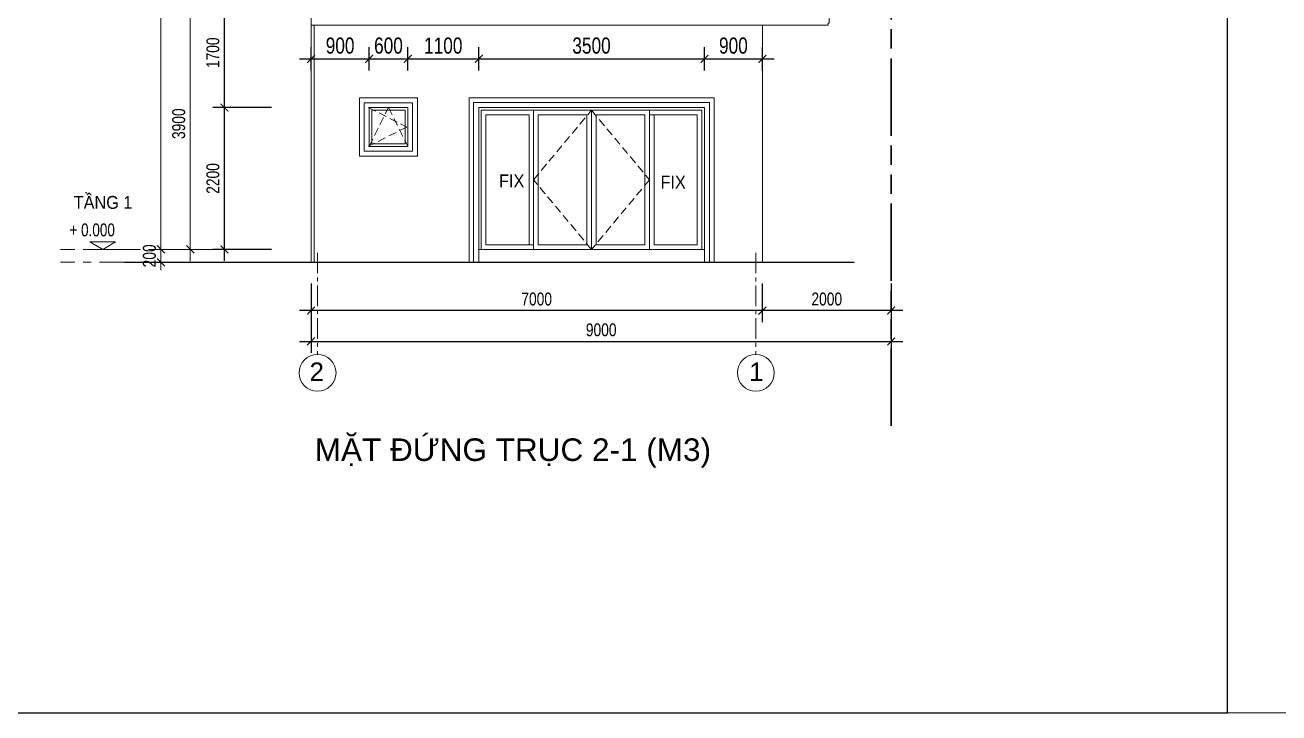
# Model space of a CAD drawing. Header units: millimetres. Extents: x -78046 to 260989, y -99288 to 158505.
# Drawn here: x 202437 to 221887, y -6424 to 4247 of the extents above; entities that cross this region are included whole.
import ezdxf
from ezdxf.enums import TextEntityAlignment as Align

# ---------------------------------------------------------------- set-up
doc = ezdxf.new("R2010")
doc.units = ezdxf.units.MM
doc.header["$LTSCALE"] = 100
doc.header["$PDMODE"] = 98
for name, pattern in [('ACAD_ISO09W100', [45, 24, -3, 6, -3, 6, -3]), ('CENTER', [50.8, 31.75, -6.35, 6.35, -6.35]), ('HIDDEN', [0.375, 0.25, -0.125])]:
    doc.linetypes.add(name, pattern=pattern)
doc.layers.get('Defpoints').update_dxf_attribs({"lineweight": 13})
for name, color, linetype, lineweight in [('-CENTER', 143, 'CENTER', 13), ('-DIM', 9, 'Continuous', 13), ('-DOOR', 137, 'Continuous', 9), ('-HATCH', 8, 'Continuous', 5), ('-HIDE', 3, 'HIDDEN', 13), ('-KH', 143, 'Continuous', 13), ('-LINE1', 7, 'Continuous', 18), ('-TEXT', 7, 'Continuous', 15), ('EC-Thiet bi', 8, 'Continuous', 25), ('ranh gioi lo dat', 240, 'ACAD_ISO09W100', 30)]:
    doc.layers.add(name, color=color, linetype=linetype, lineweight=lineweight)
doc.styles.add('1', font='arial.ttf')
doc.styles.add('AVANH', font='VHAVAN_2.TTF', dxfattribs={"width": 0.8})
doc.styles.get("Standard").update_dxf_attribs({"font": 'arial.ttf'})
doc.styles.add('X-5M-DH-TUM1$0$AVANTH', font='arial.ttf', dxfattribs={"width": 0.9})
doc.dimstyles.new('C_100A3', dxfattribs={"dimscale": 100, "dimtxt": 2.5, "dimasz": 1.2, "dimexe": 1.8, "dimexo": 0, "dimgap": 0.75, "dimtad": 1, "dimdec": 0, "dimzin": 0, "dimdsep": 46, "dimtxsty": 'AVANH', "dimblk": 'ARCHTICK', "dimcen": 0, "dimdle": 1.8, "dimclrd": 256, "dimclre": 256, "dimclrt": 7, "dimadec": 0, "dimazin": 0, "dimtfac": 0.0001, "dimtdec": 0, "dimtix": 1, "dimtmove": 2, "dimatfit": 3, "dimldrblk": 'ARCHTICK', "dimfxl": 1.8, "dimtolj": 1, "dimtzin": 0, "dimarcsym": 0})

# ---------------------------------------------------------------- blocks, each defined once
blk = doc.blocks.new('_ARCHTICK')
at = {"const_width": 0.15}
blk.add_lwpolyline([(-0.5, -0.5), (0.5, 0.5)], dxfattribs=at)
blk = doc.blocks.new('*D87')
at = {"layer": '-DIM', "lineweight": -2, "transparency": 16777216}
for p, q in [((-1874, 4280), (-1874, 20)), ((-1120, 4100), (-2054, 4100)), ((-1120, 200), (-2054, 200))]:
    blk.add_line(p, q, dxfattribs=at)
at = {"layer": 'Defpoints', "color": 0, "transparency": 16777216}
for p in [(-1120, 4100), (-1874, 200), (-1120, 200)]:
    blk.add_point(p, dxfattribs=at)
at = {"layer": '-DIM', "lineweight": -2, "transparency": 16777216, "xscale": 120, "yscale": 120, "zscale": 120}
for p, rotation in [((-1874, 4100), 90), ((-1874, 200), 270)]:
    blk.add_blockref('_ARCHTICK', p, dxfattribs=dict(at, rotation=rotation))
at = {"layer": '-DIM', "color": 7, "transparency": 16777216, "insert": (-2053, 2150), "char_height": 200, "attachment_point": 5, "rotation": 90, "style": 'AVANH'}
blk.add_mtext('\\A1;3900', dxfattribs=at)
blk = doc.blocks.new('*D88')
at = {"layer": '-DIM', "lineweight": -2, "transparency": 16777216}
for p, q in [((-1120, 7400), (-2054, 7400)), ((-1874, 3920), (-1874, 7580)), ((-1120, 4100), (-2054, 4100))]:
    blk.add_line(p, q, dxfattribs=at)
at = {"layer": 'Defpoints', "color": 0, "transparency": 16777216}
for p in [(-1874, 7400), (-1120, 7400), (-1120, 4100)]:
    blk.add_point(p, dxfattribs=at)
at = {"layer": '-DIM', "lineweight": -2, "transparency": 16777216, "xscale": 120, "yscale": 120, "zscale": 120}
for p, rotation in [((-1874, 7400), 90), ((-1874, 4100), 270)]:
    blk.add_blockref('_ARCHTICK', p, dxfattribs=dict(at, rotation=rotation))
at = {"layer": '-DIM', "color": 7, "transparency": 16777216, "insert": (-2053, 5750), "char_height": 200, "attachment_point": 5, "rotation": 90, "style": 'AVANH'}
blk.add_mtext('\\A1;3300', dxfattribs=at)
blk = doc.blocks.new('*D89')
at = {"layer": '-DIM', "lineweight": -2, "transparency": 16777216}
for p, q in [((-1120, 10700), (-2054, 10700)), ((-1874, 7220), (-1874, 10880)), ((-1120, 7400), (-2054, 7400))]:
    blk.add_line(p, q, dxfattribs=at)
at = {"layer": 'Defpoints', "color": 0, "transparency": 16777216}
for p in [(-1874, 10700), (-1120, 10700), (-1120, 7400)]:
    blk.add_point(p, dxfattribs=at)
at = {"layer": '-DIM', "lineweight": -2, "transparency": 16777216, "xscale": 120, "yscale": 120, "zscale": 120}
for p, rotation in [((-1874, 10700), 90), ((-1874, 7400), 270)]:
    blk.add_blockref('_ARCHTICK', p, dxfattribs=dict(at, rotation=rotation))
at = {"layer": '-DIM', "color": 7, "transparency": 16777216, "insert": (-2053, 9050), "char_height": 200, "attachment_point": 5, "rotation": 90, "style": 'AVANH'}
blk.add_mtext('\\A1;3300', dxfattribs=at)
blk = doc.blocks.new('*D90')
at = {"layer": '-DIM', "lineweight": -2, "transparency": 16777216}
for p, q in [((-1874, 10520), (-1874, 14680)), ((-1120, 14500), (-2054, 14500)), ((-1120, 10700), (-2054, 10700))]:
    blk.add_line(p, q, dxfattribs=at)
at = {"layer": 'Defpoints', "color": 0, "transparency": 16777216}
for p in [(-1874, 14500), (-1120, 14500), (-1120, 10700)]:
    blk.add_point(p, dxfattribs=at)
at = {"layer": '-DIM', "lineweight": -2, "transparency": 16777216, "xscale": 120, "yscale": 120, "zscale": 120}
for p, rotation in [((-1874, 14500), 90), ((-1874, 10700), 270)]:
    blk.add_blockref('_ARCHTICK', p, dxfattribs=dict(at, rotation=rotation))
at = {"layer": '-DIM', "color": 7, "transparency": 16777216, "insert": (-2053, 12600), "char_height": 200, "attachment_point": 5, "rotation": 90, "style": 'AVANH'}
blk.add_mtext('\\A1;3800', dxfattribs=at)
blk = doc.blocks.new('*D91')
at = {"layer": '-DIM', "lineweight": -2, "transparency": 16777216}
for p, q in [((-1120, 200), (-2509, 200)), ((-2329, 200), (-2329, 320)), ((-2329, 0), (-2329, 200)), ((-1120, 0), (-2509, 0)), ((-2329, 0), (-2329, -120))]:
    blk.add_line(p, q, dxfattribs=at)
at = {"layer": 'Defpoints', "color": 0, "transparency": 16777216}
for p in [(-2329, 200), (-1120, 200), (-1120, 0)]:
    blk.add_point(p, dxfattribs=at)
at = {"layer": '-DIM', "lineweight": -2, "transparency": 16777216, "xscale": 120, "yscale": 120, "zscale": 120}
for p, rotation in [((-2329, 200), 270), ((-2329, 0), 90)]:
    blk.add_blockref('_ARCHTICK', p, dxfattribs=dict(at, rotation=rotation))
at = {"layer": '-DIM', "color": 7, "transparency": 16777216, "insert": (-2508, 100), "char_height": 200, "attachment_point": 5, "rotation": 90, "style": 'AVANH'}
blk.add_mtext('\\A1;200', dxfattribs=at)
blk = doc.blocks.new('*D92')
at = {"layer": '-DIM', "lineweight": -2, "transparency": 16777216}
for p, q in [((-2329, 20), (-2329, 14680)), ((-1120, 14500), (-2509, 14500)), ((-1120, 200), (-2509, 200))]:
    blk.add_line(p, q, dxfattribs=at)
at = {"layer": 'Defpoints', "color": 0, "transparency": 16777216}
for p in [(-2329, 14500), (-1120, 14500), (-1120, 200)]:
    blk.add_point(p, dxfattribs=at)
at = {"layer": '-DIM', "lineweight": -2, "transparency": 16777216, "xscale": 120, "yscale": 120, "zscale": 120}
for p, rotation in [((-2329, 14500), 90), ((-2329, 200), 270)]:
    blk.add_blockref('_ARCHTICK', p, dxfattribs=dict(at, rotation=rotation))
at = {"layer": '-DIM', "color": 7, "transparency": 16777216, "insert": (-2508, 7350), "char_height": 200, "attachment_point": 5, "rotation": 90, "style": 'AVANH'}
blk.add_mtext('\\A1;14300', dxfattribs=at)
blk = doc.blocks.new('cot')
at = {"layer": '-KH'}
blk.add_line((116899, -109064), (117274, -109064), dxfattribs=at)
blk.add_lwpolyline([(117286, -108944), (116888, -108944), (117087, -109064)], close=True, dxfattribs=at)
blk.add_solid([(117087, -109064), (117087, -108944), (117286, -108944), (117087, -109064)], dxfattribs=at)
blk = doc.blocks.new('*D159')
at = {"layer": 'Defpoints', "lineweight": -2, "transparency": 16777216}
for p, q in [((206874, 3541), (206874, 3903)), ((207774, 3541), (207774, 3903)), ((206694, 3723), (207954, 3723))]:
    blk.add_line(p, q, dxfattribs=at)
at = {"layer": 'Defpoints', "color": 0, "transparency": 16777216}
for p in [(207774, 3723), (206874, 3541), (207774, 3541)]:
    blk.add_point(p, dxfattribs=at)
at = {"layer": 'Defpoints', "lineweight": -2, "transparency": 16777216, "xscale": 120, "yscale": 120, "zscale": 120, "rotation": 180}
blk.add_blockref('_ARCHTICK', (206874, 3723), dxfattribs=at)
at = {"layer": 'Defpoints', "lineweight": -2, "transparency": 16777216, "xscale": 120, "yscale": 120, "zscale": 120}
blk.add_blockref('_ARCHTICK', (207774, 3723), dxfattribs=at)
at = {"layer": 'Defpoints', "color": 7, "transparency": 16777216, "insert": (207324, 3927), "char_height": 250, "attachment_point": 5, "style": 'AVANH'}
blk.add_mtext('\\A1;900', dxfattribs=at)
blk = doc.blocks.new('*D160')
at = {"layer": 'Defpoints', "lineweight": -2, "transparency": 16777216}
for p, q in [((207774, 3541), (207774, 3903)), ((208374, 3541), (208374, 3903)), ((207594, 3723), (208554, 3723))]:
    blk.add_line(p, q, dxfattribs=at)
at = {"layer": 'Defpoints', "color": 0, "transparency": 16777216}
for p in [(208374, 3723), (207774, 3541), (208374, 3541)]:
    blk.add_point(p, dxfattribs=at)
at = {"layer": 'Defpoints', "lineweight": -2, "transparency": 16777216, "xscale": 120, "yscale": 120, "zscale": 120, "rotation": 180}
blk.add_blockref('_ARCHTICK', (207774, 3723), dxfattribs=at)
at = {"layer": 'Defpoints', "lineweight": -2, "transparency": 16777216, "xscale": 120, "yscale": 120, "zscale": 120}
blk.add_blockref('_ARCHTICK', (208374, 3723), dxfattribs=at)
at = {"layer": 'Defpoints', "color": 7, "transparency": 16777216, "insert": (208074, 3927), "char_height": 250, "attachment_point": 5, "style": 'AVANH'}
blk.add_mtext('\\A1;600', dxfattribs=at)
blk = doc.blocks.new('*D161')
at = {"layer": 'Defpoints', "lineweight": -2, "transparency": 16777216}
for p, q in [((208374, 3541), (208374, 3903)), ((209475, 3541), (209475, 3903)), ((208194, 3723), (209655, 3723))]:
    blk.add_line(p, q, dxfattribs=at)
at = {"layer": 'Defpoints', "color": 0, "transparency": 16777216}
for p in [(209475, 3723), (208374, 3541), (209475, 3541)]:
    blk.add_point(p, dxfattribs=at)
at = {"layer": 'Defpoints', "lineweight": -2, "transparency": 16777216, "xscale": 120, "yscale": 120, "zscale": 120, "rotation": 180}
blk.add_blockref('_ARCHTICK', (208374, 3723), dxfattribs=at)
at = {"layer": 'Defpoints', "lineweight": -2, "transparency": 16777216, "xscale": 120, "yscale": 120, "zscale": 120}
blk.add_blockref('_ARCHTICK', (209475, 3723), dxfattribs=at)
at = {"layer": 'Defpoints', "color": 7, "transparency": 16777216, "insert": (208924, 3927), "char_height": 250, "attachment_point": 5, "style": 'AVANH'}
blk.add_mtext('\\A1;1100', dxfattribs=at)
blk = doc.blocks.new('*D162')
at = {"layer": 'Defpoints', "lineweight": -2, "transparency": 16777216}
for p, q in [((209475, 3541), (209475, 3903)), ((212974, 3541), (212974, 3903)), ((209295, 3723), (213154, 3723))]:
    blk.add_line(p, q, dxfattribs=at)
at = {"layer": 'Defpoints', "color": 0, "transparency": 16777216}
for p in [(212974, 3723), (209475, 3541), (212974, 3541)]:
    blk.add_point(p, dxfattribs=at)
at = {"layer": 'Defpoints', "lineweight": -2, "transparency": 16777216, "xscale": 120, "yscale": 120, "zscale": 120, "rotation": 180}
blk.add_blockref('_ARCHTICK', (209475, 3723), dxfattribs=at)
at = {"layer": 'Defpoints', "lineweight": -2, "transparency": 16777216, "xscale": 120, "yscale": 120, "zscale": 120}
blk.add_blockref('_ARCHTICK', (212974, 3723), dxfattribs=at)
at = {"layer": 'Defpoints', "color": 7, "transparency": 16777216, "insert": (211224, 3927), "char_height": 250, "attachment_point": 5, "style": 'AVANH'}
blk.add_mtext('\\A1;3500', dxfattribs=at)
blk = doc.blocks.new('*D163')
at = {"layer": 'Defpoints', "lineweight": -2, "transparency": 16777216}
for p, q in [((212974, 3541), (212974, 3903)), ((213875, 3541), (213875, 3903)), ((212794, 3723), (214055, 3723))]:
    blk.add_line(p, q, dxfattribs=at)
at = {"layer": 'Defpoints', "color": 0, "transparency": 16777216}
for p in [(213875, 3723), (212974, 3541), (213875, 3541)]:
    blk.add_point(p, dxfattribs=at)
at = {"layer": 'Defpoints', "lineweight": -2, "transparency": 16777216, "xscale": 120, "yscale": 120, "zscale": 120, "rotation": 180}
blk.add_blockref('_ARCHTICK', (212974, 3723), dxfattribs=at)
at = {"layer": 'Defpoints', "lineweight": -2, "transparency": 16777216, "xscale": 120, "yscale": 120, "zscale": 120}
blk.add_blockref('_ARCHTICK', (213875, 3723), dxfattribs=at)
at = {"layer": 'Defpoints', "color": 7, "transparency": 16777216, "insert": (213425, 3927), "char_height": 250, "attachment_point": 5, "style": 'AVANH'}
blk.add_mtext('\\A1;900', dxfattribs=at)
blk = doc.blocks.new('*D361')
at = {"layer": '-DIM', "lineweight": -2, "transparency": 16777216}
for p, q in [((206873, 237), (206873, -362)), ((213873, 237), (213873, -362)), ((214053, -182), (206693, -182))]:
    blk.add_line(p, q, dxfattribs=at)
at = {"layer": 'Defpoints', "color": 0, "transparency": 16777216}
for p in [(206873, 237), (213873, 237), (206873, -182)]:
    blk.add_point(p, dxfattribs=at)
at = {"layer": '-DIM', "lineweight": -2, "transparency": 16777216, "xscale": 120, "yscale": 120, "zscale": 120, "rotation": 180}
blk.add_blockref('_ARCHTICK', (206873, -182), dxfattribs=at)
at = {"layer": '-DIM', "lineweight": -2, "transparency": 16777216, "xscale": 120, "yscale": 120, "zscale": 120}
blk.add_blockref('_ARCHTICK', (213873, -182), dxfattribs=at)
at = {"layer": '-DIM', "color": 7, "transparency": 16777216, "insert": (210373, -4), "char_height": 200, "attachment_point": 5, "style": 'AVANH'}
blk.add_mtext('\\A1;7000', dxfattribs=at)
blk = doc.blocks.new('*D359')
at = {"layer": '-DIM', "lineweight": -2, "transparency": 16777216}
for p, q in [((213873, 237), (213873, -362)), ((215873, 237), (215873, -362)), ((216053, -182), (213693, -182))]:
    blk.add_line(p, q, dxfattribs=at)
at = {"layer": 'Defpoints', "color": 0, "transparency": 16777216}
for p in [(213873, 237), (215873, 237), (213873, -182)]:
    blk.add_point(p, dxfattribs=at)
at = {"layer": '-DIM', "lineweight": -2, "transparency": 16777216, "xscale": 120, "yscale": 120, "zscale": 120, "rotation": 180}
blk.add_blockref('_ARCHTICK', (213873, -182), dxfattribs=at)
at = {"layer": '-DIM', "lineweight": -2, "transparency": 16777216, "xscale": 120, "yscale": 120, "zscale": 120}
blk.add_blockref('_ARCHTICK', (215873, -182), dxfattribs=at)
at = {"layer": '-DIM', "color": 7, "transparency": 16777216, "insert": (214873, -4), "char_height": 200, "attachment_point": 5, "style": 'AVANH'}
blk.add_mtext('\\A1;2000', dxfattribs=at)
blk = doc.blocks.new('*D360')
at = {"layer": '-DIM', "lineweight": -2, "transparency": 16777216}
for p, q in [((206874, 237), (206874, -840)), ((215873, 237), (215873, -840)), ((206694, -660), (216053, -660))]:
    blk.add_line(p, q, dxfattribs=at)
at = {"layer": 'Defpoints', "color": 0, "transparency": 16777216}
for p in [(206874, 237), (215873, 237), (215873, -660)]:
    blk.add_point(p, dxfattribs=at)
at = {"layer": '-DIM', "lineweight": -2, "transparency": 16777216, "xscale": 120, "yscale": 120, "zscale": 120, "rotation": 180}
blk.add_blockref('_ARCHTICK', (206874, -660), dxfattribs=at)
at = {"layer": '-DIM', "lineweight": -2, "transparency": 16777216, "xscale": 120, "yscale": 120, "zscale": 120}
blk.add_blockref('_ARCHTICK', (215873, -660), dxfattribs=at)
at = {"layer": '-DIM', "color": 7, "transparency": 16777216, "insert": (211374, -482), "char_height": 200, "attachment_point": 5, "style": 'AVANH'}
blk.add_mtext('\\A1;9000', dxfattribs=at)
blk = doc.blocks.new('*D494')
at = {"layer": '-DIM', "lineweight": -2, "transparency": 16777216}
for p, q in [((205529, 587), (205529, 3147)), ((206257, 2967), (205349, 2967)), ((206257, 767), (205349, 767))]:
    blk.add_line(p, q, dxfattribs=at)
at = {"layer": 'Defpoints', "color": 0, "transparency": 16777216}
for p in [(205529, 2967), (206257, 2967), (206257, 767)]:
    blk.add_point(p, dxfattribs=at)
at = {"layer": '-DIM', "lineweight": -2, "transparency": 16777216, "xscale": 120, "yscale": 120, "zscale": 120}
for p, rotation in [((205529, 2967), 90), ((205529, 767), 270)]:
    blk.add_blockref('_ARCHTICK', p, dxfattribs=dict(at, rotation=rotation))
at = {"layer": '-DIM', "color": 7, "transparency": 16777216, "insert": (205351, 1867), "char_height": 200, "attachment_point": 5, "rotation": 90, "style": 'AVANH'}
blk.add_mtext('\\A1;2200', dxfattribs=at)
blk = doc.blocks.new('*D495')
at = {"layer": '-DIM', "lineweight": -2, "transparency": 16777216}
for p, q in [((205529, 2787), (205529, 4847)), ((206257, 4667), (205349, 4667)), ((206257, 2967), (205349, 2967))]:
    blk.add_line(p, q, dxfattribs=at)
at = {"layer": 'Defpoints', "color": 0, "transparency": 16777216}
for p in [(205529, 4667), (206257, 4667), (206257, 2967)]:
    blk.add_point(p, dxfattribs=at)
at = {"layer": '-DIM', "lineweight": -2, "transparency": 16777216, "xscale": 120, "yscale": 120, "zscale": 120}
for p, rotation in [((205529, 4667), 90), ((205529, 2967), 270)]:
    blk.add_blockref('_ARCHTICK', p, dxfattribs=dict(at, rotation=rotation))
at = {"layer": '-DIM', "color": 7, "transparency": 16777216, "insert": (205351, 3817), "char_height": 200, "attachment_point": 5, "rotation": 90, "style": 'AVANH'}
blk.add_mtext('\\A1;1700', dxfattribs=at)
blk = doc.blocks.new('ƯEQ')
at = {"layer": '-CENTER', "ltscale": 0.2}
for p, q in [((-616.7, 14500), (-3887.9, 14500)), ((-616.7, 10700), (-3887.9, 10700)), ((-616.7, 7400), (-3887.9, 7400)), ((-616.7, 4100), (-3887.9, 4100)), ((-616.7, 200), (-3887.9, 200)), ((-616.7, 0), (-3887.9, 0))]:
    blk.add_line(p, q, dxfattribs=at)
at = {"layer": '-CENTER'}
for p in [(-120320.2, 123563.7), (-120320.2, 119763.7), (-120320.2, 116463.7), (-120320.2, 113163.7), (-120320.2, 109263.7)]:
    blk.add_blockref('cot', p, dxfattribs=at)
at = {"layer": '-TEXT', "color": 2, "style": 'X-5M-DH-TUM1$0$AVANTH', "width": 0.9}
for s, p in [('TẦNG MÁI', (-3757, 15026.7)), ('TẦNG 4', (-3542.5, 11329.6)), ('TẦNG 3', (-3681.2, 7929.6)), ('TẦNG 2', (-3681.2, 4729.6)), ('TẦNG 1', (-3681.2, 829.6))]:
    blk.add_text(s, height=200, dxfattribs=at).set_placement(p)
at = {"layer": '-TEXT', "style": '1', "width": 0.75}
for s, p in [('+ 14.300', (-3748.7, 14702.8)), ('+ 10.500', (-3748.7, 10902.8)), ('+ 7.200', (-3748.7, 7602.8)), ('+ 3.900', (-3748.7, 4302.8)), ('+ 0.000', (-3748.7, 402.8))]:
    blk.add_text(s, height=200, dxfattribs=at).set_placement(p)
at = {"layer": '-DIM'}
for base, p1, p2, picture, middle in [((-2329.5, 14500), (-1119.9, 200), (-1119.9, 14500), '*D92', (-2507.9, 7350)), ((-1874.2, 14500), (-1119.9, 10700), (-1119.9, 14500), '*D90', (-2052.7, 12600)), ((-1874.2, 10700), (-1119.9, 7400), (-1119.9, 10700), '*D89', (-2052.7, 9050)), ((-1874.2, 7400), (-1119.9, 4100), (-1119.9, 7400), '*D88', (-2052.7, 5750)), ((-1874.2, 200), (-1119.9, 4100), (-1119.9, 200), '*D87', (-2052.7, 2150)), ((-2329.5, 200), (-1119.9, 0), (-1119.9, 200), '*D91', (-2507.9, 100))]:
    dim = blk.add_linear_dim(base=base, p1=p1, p2=p2, angle=90, dimstyle='C_100A3', override={"dimtxt": 2}, dxfattribs=at)
    dim.commit()
    dim.dimension.update_dxf_attribs({"geometry": picture, "text_midpoint": middle})

msp = doc.modelspace()

# ---------------------------------------------------------------- linework, layer by layer
at = {"layer": '-CENTER', "ltscale": 0.1}
for p, q in [((206974, 713.6), (206974, -862.4)), ((213773, 713.6), (213773, -862.4))]:
    msp.add_line(p, q, dxfattribs=at)
at = {"layer": '-DOOR', "lineweight": 9}
for p, q in [((211223.3, 2926), (211223.3, 766.6)), ((210394.8, 2856.6), (210394.8, 836.6)), ((211152.7, 2856.6), (210394.8, 2856.6)), ((211152.7, 2856.6), (211152.7, 836.6)), ((212052.6, 2856.6), (211294, 2855.6)), ((211294, 2855.6), (211294, 836.6)), ((212052.6, 2856.6), (212052.6, 836.6)), ((210394.8, 836.6), (211152.7, 836.6)), ((211294, 836.6), (212052.6, 836.6))]:
    msp.add_line(p, q, dxfattribs=at)
for points in [[(207814.2, 2926.6), (208334.3, 2926.6), (208334.3, 2405.5), (207814.2, 2405.5)], [(210324.2, 766.6), (212123.2, 766.6), (212123.2, 2926.6), (210324.2, 2926.6)]]:
    msp.add_lwpolyline(points, close=True, dxfattribs=at)
for points in [[(209514.5, 766.6), (209514.5, 2926.6), (212934.3, 2926.6), (212934.3, 766.6)], [(210324.2, 836.6), (209584.5, 836.6), (209584.5, 2856.6), (210254.2, 2856.6), (210254.2, 836.6)], [(212123.2, 2856.6), (212864.3, 2856.6), (212864.3, 836.6), (212193.2, 836.6), (212193.2, 2856.6)]]:
    msp.add_lwpolyline(points, dxfattribs=at)
at = {"layer": '-HATCH'}
msp.add_line((206923.7, 566.6), (206923.7, 4246.6), dxfattribs=at)
msp.add_lwpolyline([(207699.2, 3041.6), (208449.3, 3041.6), (208449.3, 2290.5), (207699.2, 2290.5)], close=True, dxfattribs=at)
msp.add_lwpolyline([(209394.5, 566.7), (209394.5, 3046.6), (213054.3, 3046.6), (213054.3, 566.7)], dxfattribs=at)
at = {"layer": '-HIDE', "ltscale": 5}
for points in [[(207760.2, 2967.3), (208359.6, 2665.4), (207758.8, 2366.2)], [(207774.2, 2365.5), (208074.2, 2966.6), (208374.3, 2365.5)], [(211223.3, 766.6), (210324.2, 1846.6), (211223.3, 2926), (212123.2, 1846.6), (211224.4, 766.6)]]:
    msp.add_lwpolyline(points, dxfattribs=at)
at = {"layer": '-KH'}
for centre in [(206974, -1148.7), (213773, -1148.7)]:
    msp.add_circle(centre, 286.3, dxfattribs=at)
at = {"layer": '-LINE1', "color": 0, "lineweight": 20}
for p, q in [((206873.8, 15216.6), (206873.8, 566.6)), ((213873.7, 566.7), (213873.7, 4246.6)), ((212974.3, 766.6), (209474.5, 766.6)), ((206873.8, 566.7), (213873.7, 566.7))]:
    msp.add_line(p, q, dxfattribs=at)
at = {"layer": '-LINE1'}
for points in [[(181189.3, -6424), (221089.3, -6424), (221089.3, 21791), (181189.3, 21791)], [(221089.3, -6424), (260989.3, -6424), (260989.3, 21791), (221089.3, 21791)]]:
    msp.add_lwpolyline(points, close=True, dxfattribs=at)
at = {"layer": '-LINE1', "color": 0, "lineweight": 20}
msp.add_lwpolyline([(206873.8, 4666.7), (215030.5, 4666.7), (215030.5, 4646.8), (215021.5, 4646.8), (215021.5, 4626.8, 0.3522811), (214976.5, 4572.6, -0.4254581), (214921.5, 4516.8), (214921.5, 4476.9), (214910.3, 4476.9), (214910.3, 4284.3, -0.4123353), (214902.5, 4276.7, 0.4067079), (214895.3, 4269.3), (214895.3, 4246.6), (206873.7, 4246.6)], format="xyb", dxfattribs=at)
for points in [[(207624.2, 3116.6), (208524.3, 3116.6), (208524.3, 2215.5), (207624.2, 2215.5)], [(207774.2, 2966.6), (208374.3, 2966.6), (208374.3, 2365.5), (207774.2, 2365.5)]]:
    msp.add_lwpolyline(points, close=True, dxfattribs=at)
for points in [[(209324.5, 566.7), (209324.5, 3116.6), (213124.3, 3116.6), (213124.3, 566.7)], [(209474.5, 566.7), (209474.5, 2966.6), (212974.3, 2966.6), (212974.3, 566.7)]]:
    msp.add_lwpolyline(points, dxfattribs=at)
at = {"color": 2}
msp.add_line((203980.7, 566.7), (215296.3, 566.7), dxfattribs=at)
at = {"layer": 'EC-Thiet bi'}
msp.add_lwpolyline([(181189.3, -6424), (221089.3, -6424), (221089.3, 21791), (181189.3, 21791)], close=True, dxfattribs=at)
at = {"layer": 'ranh gioi lo dat', "ltscale": 0.5}
msp.add_line((215873.5, -1969.1), (215873.5, 19129.8), dxfattribs=at)

# ---------------------------------------------------------------- block references
at = {"layer": '-DOOR', "color": 2}
msp.add_blockref('ƯEQ', (206873.8, 566.6), dxfattribs=at)

# ---------------------------------------------------------------- texts
at = {"layer": '-TEXT', "color": 2, "style": 'X-5M-DH-TUM1$0$AVANTH', "width": 0.9}
for p in [(209790.3, 1730.2), (212294.9, 1709.8)]:
    msp.add_text('FIX', height=200, dxfattribs=at).set_placement(p)
at = {"layer": '-TEXT', "color": 2, "style": '1'}
for s, p in [('2', (206961.5, -1130.6)), ('1', (213781.1, -1130.6))]:
    msp.add_text(s, height=286.3, dxfattribs=at).set_placement(p, align=Align.MIDDLE_CENTER)
at = {"layer": '-TEXT', "color": 4}
msp.add_text('MẶT ĐỨNG TRỤC 2-1 (M3)', height=350, dxfattribs=at).set_placement((210004.1, -2515.2), align=Align.CENTER)

# ---------------------------------------------------------------- dimensions: what is measured, and where the dimension line sits
at = {"layer": '-DIM'}
for base, p1, p2, angle, picture, middle in [((205529.4, 4666.6), (206257, 2966.6), (206257, 4666.6), 90, '*D495', (205351, 3816.6)), ((205529.4, 2966.6), (206257, 766.6), (206257, 2966.6), 90, '*D494', (205351, 1866.6)), ((206872.9, -182), (213873, 236.8), (206872.9, 236.8), 180, '*D361', (210373, -3.6)), ((215873.5, -660.1), (206873.8, 236.8), (215873.5, 236.8), 180, '*D360', (211373.6, -481.7)), ((213873, -182), (215872.6, 236.8), (213873, 236.8), 180, '*D359', (214872.8, -3.6))]:
    dim = msp.add_linear_dim(base=base, p1=p1, p2=p2, angle=angle, dimstyle='C_100A3', override={"dimtxt": 2}, dxfattribs=at)
    dim.commit()
    dim.dimension.update_dxf_attribs({"geometry": picture, "text_midpoint": middle})
at = {"layer": 'Defpoints', "color": 2}
for base, p1, p2, picture, middle in [((207774.2, 3722.6), (206873.8, 3540.7), (207774.2, 3540.7), '*D159', (207324, 3926.9)), ((208374.3, 3722.6), (207774.2, 3540.7), (208374.3, 3540.7), '*D160', (208074.2, 3926.9)), ((209474.5, 3722.6), (208374.3, 3540.7), (209474.5, 3540.7), '*D161', (208924.4, 3926.9)), ((212974.3, 3722.6), (209474.5, 3540.7), (212974.3, 3540.7), '*D162', (211224.4, 3926.9)), ((213874.7, 3722.6), (212974.3, 3540.7), (213874.7, 3540.7), '*D163', (213424.5, 3926.9))]:
    dim = msp.add_linear_dim(base=base, p1=p1, p2=p2, dimstyle='C_100A3', dxfattribs=at)
    dim.commit()
    dim.dimension.update_dxf_attribs({"geometry": picture, "text_midpoint": middle})

doc.saveas('drawing.dxf')
